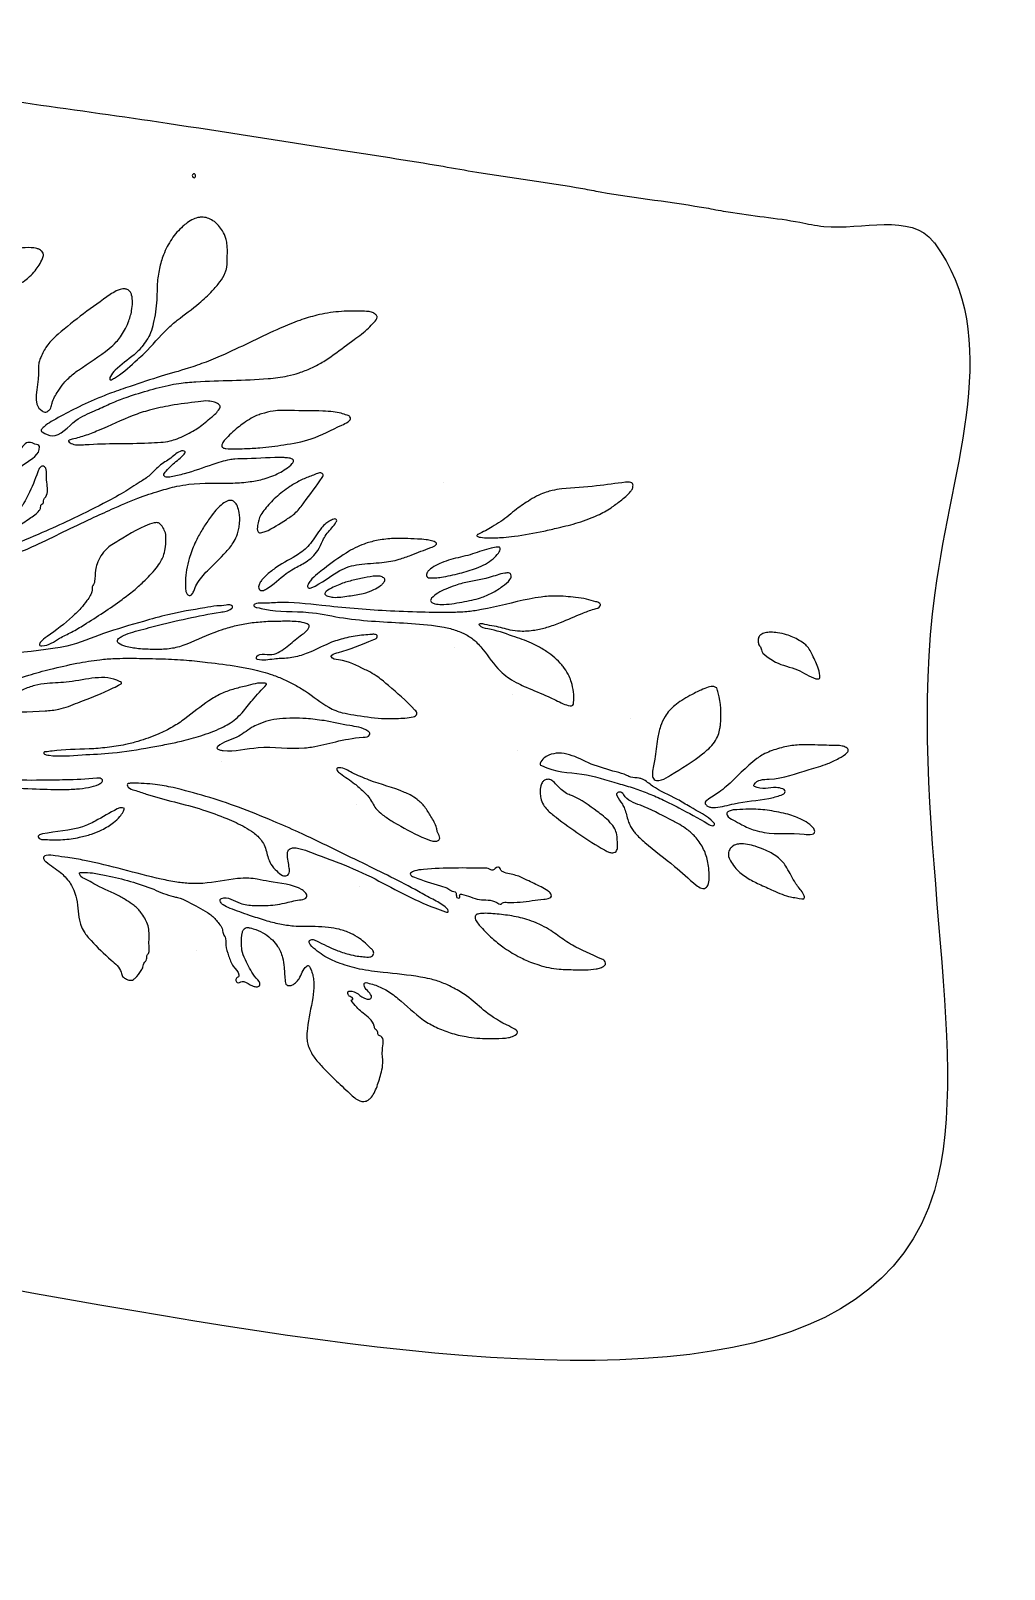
# Model space of a CAD drawing. Header units: millimetres. Extents: x -73 to 1552, y -292 to 900.
# Drawn here: x 797 to 1552, y -292 to 900 of the extents above; entities that cross this region are included whole.
import ezdxf

# ---------------------------------------------------------------- set-up
doc = ezdxf.new("R2010")
doc.units = ezdxf.units.MM

msp = doc.modelspace()

# ---------------------------------------------------------------- linework, layer by layer
for points in [[(1117, 550.035661), (1116.9999999999993, 550.0356609999999)], [(1125.369046, 422.090099), (1125.369046, 422.09009900000007)], [(1170.311925, 385.53186), (1170.311925, 385.53186000000005)], [(1262.213867, 366.957396), (1262.213867, 366.9573960000001)], [(945, 333.922853), (944.9999999999997, 333.92285300000003)], [(1174.419716, 342.037521), (1174.419716, 342.03752099999997)], [(1049.38499, 300.535183), (1049.38499, 300.53518299999996)], [(1052.352495, 236.951178), (1052.352495, 236.95117800000003)], [(925.381966, 187.05429), (925.381966, 187.05429000000004)]]:
    msp.add_lwpolyline(points, close=True)
for points in [[(0.906652, 899.816883), (0.7304989999993268, 296.9426270000064), (0.9843370000016876, 252.23458599998926), (1.3510918118962096, 251.36112103550266), (3.4850940000000015, 250.749127), (3.949343, 250.060771), (3.525419999999995, 249.221633), (1.4118404783749965, 247.984543457971), (1.0750709999999992, 247.013501), (0.7546850000001086, 230.2021419999997), (0.5, 1.997489), (5.972326999999998, 1.4182240000000021), (224.60937502750494, 1.3446119986474514), (1497.5, 1.5), (1497.8043592192892, 464.3287032234192), (1497.495218999975, 735.4340409999999), (1496.751348, 736.4109440000001), (1411.8204288705126, 748.2980725540858), (1393.201199, 751.495968), (1337.774431698905, 759.4984095263551), (1322.3350071115638, 762.3012033179937), (1238.6276630000002, 775.0536149999999), (1225.0060234666735, 777.5659293128094), (1142.8165044191348, 790.303568475359), (1116.72543530718, 794.823450721634), (1034.3842347118227, 807.8720532299915), (902.8347517942876, 828.2578516717823), (798.4219473508849, 843.233916361605), (693.1027185374408, 856.7374305714111), (670.6604430536092, 859.1222185333734), (653.3702184670801, 861.6987642315431), (568.2275010628284, 870.0754620785573), (513.3208951979209, 874.6190420156925), (489.77534043727246, 876.9886015091629), (441.562089, 880.577659), (352.69367300000005, 886.1151480000008), (282.0527587812415, 889.7078133176826), (189.20042130078707, 893.6229209986748), (0.906652, 899.816883)], [(925, 787.5), (924.6593151734802, 786.3484445960239), (923.8409723981088, 786.0151595347925), (922.877120562964, 786.51943632652), (922.401415, 787.683432), (922.8772187165187, 788.5272944349848), (924.0804164960167, 788.9829604114319), (924.7127359923543, 788.5905006794579), (925, 787.5)], [(939.5, 752.064965), (942.7910421598099, 748.9837722397085), (945.7718570439295, 744.76772877395), (948.4799782062956, 739.035721065812), (949.298053468112, 735.083238919616), (949.4540979000872, 722.5153602236004), (948.8211052664593, 715.2077347242341), (947.933964, 712.5), (943.7273767563498, 705.2470302862934), (937.9500489336075, 698.3482675512968), (927.799076928812, 688.7583555951306), (910.8155399212081, 675.6412692485816), (903.111775, 668.944075), (885.3037319101139, 650.13176378473), (879.9173013424667, 645.1379808438985), (863.806861, 631.799508), (860.6397190481862, 629.8484597519163), (859.3066546949126, 629.3135157326473), (858.7569660933594, 629.4571025102445), (858.434748, 630.129473), (858.9307608919731, 632.0583640381534), (862.759394, 636.966591), (877.2660936174387, 648.8999597283914), (883.289230068424, 654.9110233226046), (887.027072677792, 660.11000903516), (890.091014130484, 665.804216213072), (892.20510086234, 673.017749248695), (893.928176876502, 682.079267494619), (894.8829473056594, 691.3033533565949), (895.3217845497171, 703.907611819834), (896.9652719732975, 715.6518364662761), (900.129884, 726.326331), (902.955259176519, 732.5987963101845), (906.474691, 738.509817), (910.5105519221, 743.7263641124334), (915.184314, 748.380017), (918.383811021152, 750.9207409406549), (923.2466827499742, 753.8959269333601), (927.881369, 755.28962), (930.806949618936, 755.408194246315), (935.2236437437282, 754.3602752418229), (939.5, 752.064965)], [(804.095708, 730.284392), (806.222588, 728.44183), (807, 726.378893), (806.400504, 723.425352), (803.7034028601047, 718.2730105213776), (800.6491826246195, 713.9862643109235), (796.3536664339334, 709.3473599231146), (792.7630516022133, 706.4628195639034), (786.4435605554299, 702.8525611341179), (778.7612621202093, 699.9704261826896), (769.354202, 697.6366419999999), (743.649654014572, 693.395128746434), (726.3023982828187, 689.6457702291702), (724.2557860801741, 689.414176808904), (723.2619784351579, 690.2027277844377), (722.9626681855472, 691.5499135985324), (723.579385, 692.778237), (740.3784589995884, 707.9996182763646), (753.9278727847922, 718.5708676641448), (762.563597, 723.498124), (773.929144556523, 727.8838871612298), (788.4798979880844, 731.4454968698591), (797.4900687143521, 731.8014415375623), (801.8449615270051, 731.2206487270319), (804.095708, 730.284392)], [(872.600296, 699.234687), (874.428287575996, 697.413949052593), (875.4283140000001, 695.035591), (876.0115984125954, 689.4211630522074), (875.4091417655451, 682.967786094117), (872.75605150026, 673.9077283514), (869.8011946632348, 667.7829221003223), (866.715201, 662.813286), (863.5406299623994, 658.805587754806), (858.0079373942955, 653.6578582420917), (834.2623069999999, 637.006001), (826.628445, 630.849856), (822.74099225081, 626.7959979648582), (818.4559274536434, 620.6129064447283), (813.7077108636635, 611.3859901984695), (812.871473676886, 607.846079873966), (812.1706622800285, 606.6778441064514), (810.5838410159258, 605.266787817696), (808.7985527390855, 604.468050359623), (805.9704841839075, 605.2944895131715), (803.359348, 633.7758670000004), (803.245403, 639.997958), (803.704307503588, 643.3729465207465), (805.005766646772, 646.826848275), (807.161847909856, 651.454966210244), (809.535983766408, 655.3589560961841), (813.086536211592, 659.7218034746364), (818.4067920083255, 664.6787679372117), (858.7616802171876, 695.4022752531552), (863.5, 698.304841), (866.6065284251513, 699.5188620131579), (870.3334855792214, 699.9039099182581), (872.600296, 699.234687)], [(1064.076976, 680.370328), (1065.4354854708984, 678.8380686348096), (1065.6631598321856, 677.9586034291093), (1063.3444617403268, 674.0246982424594), (1058.922147, 669.473675), (1047.8057174685523, 660.6344419491156), (1032.4280966500676, 649.2368790936023), (1023.0538479718549, 643.0070447774335), (1014.4096459071868, 638.498564912652), (1005.2187419999999, 634.857555), (996.1943361934326, 632.4120575490331), (981.215343755412, 630.3753188903264), (925.2815381314864, 627.9621499875075), (912.0441656529183, 626.6427794139112), (903.66516, 625.125127), (894.5193980392997, 622.8517605619849), (876.136011218243, 617.4758266337265), (869.4900184363272, 615.2193466072437), (858.3629748200175, 610.722580317511), (846.7596072022448, 605.433489876628), (832.2533078635672, 597.9205816413719), (813.847671, 586.077144), (806.0440509999999, 589.153489), (805.1809291142196, 589.9370692349609), (806.2019012886882, 591.6607861919101), (808.972601799926, 594.3564495257225), (814.6023917518695, 597.9664016840484), (830.3288907746676, 606.4094158574005), (848.7016447549563, 614.8746653296703), (859.774554844617, 619.3017957809567), (874.3001929827759, 624.3288955980745), (898.3052449296985, 632.1508936319141), (919.2829446636692, 638.4089380507618), (933.0700734788452, 643.2432034823145), (947.8022084414542, 649.4214752518542), (990.6296608760206, 669.4211650590588), (1005.6853962892774, 675.4731044803215), (1019.0619907307018, 679.480430395475), (1027.3069802855641, 681.150460947394), (1035.771219212186, 682.212738400504), (1044.4015115213977, 682.685680844151), (1057.4677970203177, 682.4790504623658), (1061.30024339022, 681.94393956443), (1064.076976, 680.370328)], [(941.994473, 611.002958), (943.9183774469753, 609.0407552009351), (943.9610802906845, 608.134246323315), (943.403527, 606.900089), (937.223302, 600.421539), (927.3943437737171, 592.562265723667), (922.8443248256166, 589.6567320008205), (916.825752026358, 586.5112268412685), (910.57526596553, 583.819688923725), (905.173437896521, 582.1007366921206), (897.9129498710384, 581.1033248989551), (888.4916726176608, 580.5402927462694), (839.3773789486247, 579.237007559675), (829.5121670894318, 579.7650697633155), (827.693639, 580.646321), (826.5004280436997, 581.9427192408901), (826.6357971602582, 582.4068701311141), (827.7712008293578, 582.9829470410225), (838.7119804770982, 586.025453915291), (849.5223809999999, 590.1000849999999), (876.5851256308656, 601.794373140324), (889.258371, 605.943174), (905.7436251129684, 609.5207274839926), (927.0991052339068, 612.5083314149163), (934.8815528666676, 613.0207772059413), (939.7204579768685, 612.0171046939428), (941.994473, 611.002958)], [(1037.75, 603.549332), (1042.5025164518609, 601.9967145498371), (1044.605652900962, 600.8738248896365), (1044.9044134772826, 599.1483263115565), (1043.181053929285, 597.013916757822), (1038.2226464662767, 594.324474667638), (1014.485812, 583.652753), (993.2517229665827, 579.087055024241), (974.7150052338494, 576.7643537630175), (962.8395055125279, 576.189944902344), (948.450547, 576.19937), (946.142988, 576.890467), (945.377311127941, 577.9773530798687), (945.7390866700517, 580.13998946414), (947.796399907387, 583.1102050250714), (957.7611337986403, 592.4593736512606), (962.3067016464211, 595.957463320688), (968.1715522506321, 599.694834694992), (972.2631328417357, 601.7511962797896), (976.047689, 603.024908), (985.156206933509, 605.230148009255), (998.5791959199586, 605.6231044400721), (1023.6765625009741, 605.2237754164671), (1031.7011751230884, 604.5965435285576), (1037.75, 603.549332)], [(800.377876, 579.48658), (803.901764, 577.833068), (803.9554311578538, 577.5106996405323), (792.3185447313988, 564.3378492044909), (783.0226946330349, 552.1834668085638), (781.8157397580928, 549.3641578378949), (780.753471, 548.800266), (779.441813726157, 547.0743461360241), (773.23511, 537.315789), (765.126042, 522.398681), (763.1686347033688, 520.6216847983258), (762.256365, 517.521694), (751.4261342108331, 501.9255925724516), (747.959108130152, 497.46365802260493), (743.3191568143221, 493.0808953389478), (737.7238166186611, 489.54802438222714), (735.120724, 488.393116), (733.9530651606821, 488.4638592223017), (733.039019, 489.961027), (733.2525491855328, 492.445868683613), (734.0674996555263, 494.56230041666527), (736.7452055299356, 498.68231797628147), (737.294477, 500.347746), (754.724924100576, 524.0681995552153), (767.2892264149402, 542.6553463533859), (772.996160302329, 552.507822722166), (782.586966, 566.590194), (790.1359401089519, 576.6447551046629), (793.968236, 580.504966), (795.9727108959225, 580.9485874480432), (800.377876, 579.48658)], [(917, 573.120462), (915.075731184702, 570.804417856524), (906.5487555631415, 563.4232893577561), (902.1335025976605, 558.8037868456132), (900.4295470655194, 555.45179705273), (900.763272, 554.764485), (902.2735728523685, 554.1150332605065), (905.9591556758885, 554.2866291509126), (916.1467474206281, 556.6015361044228), (938.235768, 563.88188), (951.309502757898, 567.466527722474), (955.321964, 567.991604), (964.8332723018198, 568.3549065667721), (993.5073509999993, 569.1648169999999), (997.2024707315632, 568.8723803178789), (999.410159664008, 568.250556293311), (1000.5796653707606, 567.4299795533966), (1000.8445861616934, 566.7475495691909), (999.904008, 564.589823), (994.823157972731, 560.4188986977005), (989.6728429130815, 557.283081387912), (984.0585189730913, 554.7222279766665), (978.0791296058843, 552.7319905349229), (967.2603952439466, 550.5848196896225), (953.9013782588601, 549.4952158234838), (919.669388543257, 548.4880589075741), (910.328957, 546.944782), (897.1687569405101, 543.42190699322), (880.294539677534, 537.828368136305), (859.8963429730957, 529.1584237509238), (844.28191963289, 522.07676490271), (800.5761720000003, 501.17702899999995), (783.850899, 494.038885), (774.1469353098893, 490.6568325660318), (764.5826688080624, 488.1089360937375), (753.281657, 486.22889900000007), (751.386346143727, 486.2664275533016), (750.3562727381925, 486.70403063310954), (751.0294484759407, 488.24416249910473), (753.960014, 489.997736), (806.1460169999999, 511.0733759999998), (827.3963099999999, 520.7024859999998), (853.4307040977965, 533.6031635449035), (869.2347373153194, 542.2432744873977), (881.973729, 550.318778), (889.5721249828575, 555.6487211717972), (897.881281, 563.52027), (906.831705, 569.677381), (915.4625413928519, 574.373663487544), (916.6487630701837, 574.0010762273309), (917, 573.120462)], [(809.428637, 556.826429), (809.6926135645123, 550.1601169564009), (808.790922, 538.8671369999998), (807.3142372423797, 536.6260332876935), (806.70625, 533.570164), (805.165728406943, 532.415022976444), (804.8655740981942, 530.4584697390551), (803.8441768345582, 528.2354286657869), (796.3577322398595, 522.0337590885472), (786.6180634929884, 515.6122224975245), (780.191453974765, 512.459138425915), (772.659886, 510.713612), (776.2942378941784, 515.5154174938498), (785.3763839999999, 525.144429), (791.9890781857813, 534.1880081841788), (795.313063, 540.25), (802.708148172846, 558.151138364495), (804.4389685705651, 561.4855748267076), (806.334488, 562.578731), (807.9632483276183, 562.0072256261002), (809.428637, 556.826429)], [(1023.092033, 553.671965), (1008.9745291039897, 534.2399181048378), (1002.728046, 526.851988), (998.9651117240912, 523.7082539306085), (995.3388921872632, 521.3453088590236), (978.9309940000003, 511.91995300000013), (975.25, 511.000148), (974.043262, 511.17657399999996), (973.385845, 511.710061), (973.0553171412857, 516.5960216747044), (973.870267283532, 520.8513473215801), (975.6198311068048, 524.8150534816782), (978.8053748211121, 529.3165836070307), (987.071485, 538.2370250000001), (998.0374953020836, 546.7430489612001), (1005.9468558387144, 551.3629398655191), (1010.0320664873315, 553.31400858545), (1018.5, 556.519699), (1022.0107665979148, 557.28796929974), (1023.709234452608, 556.4094942117955), (1023.092033, 553.671965)], [(1264, 547.801665), (1263.4874511555904, 545.1528084608535), (1262.023793, 542.886346), (1254.287911, 535.771119), (1246.9033633987815, 530.3748865931472), (1236.5567244905837, 524.5783760441819), (1229.788035334824, 521.7447768015433), (1221.474171862385, 518.8808090373611), (1206.041329339105, 514.8068048600026), (1194.7532199999998, 512.2930799999999), (1172.053609, 508.305486), (1163.464979059102, 507.36761728406793), (1152.0018656800935, 507.046394184442), (1145.675062, 507.4490410000001), (1143.6239, 508.041824), (1143.0443114897819, 508.68466662873647), (1143.063598614128, 509.22559927215195), (1143.781860666026, 509.7365247743069), (1154.810655, 515.656572), (1161.4131233373655, 519.7275256165622), (1173.7458515006488, 529.2015716975231), (1184.2186399949828, 536.4004775890598), (1191, 540.21654), (1196.745388, 542.455638), (1201.3071181903615, 543.676345810174), (1208.679177115918, 544.8860318650052), (1235.765625, 547.249912), (1258.2316168532932, 550.0978184178274), (1262.2960948368, 549.895324043836), (1263.549550860629, 549.0632825673073), (1264, 547.801665)], [(957.388842, 531.57655), (958.8350357816495, 526.587249904002), (959.0327159559193, 518.562745096848), (958.4707318154382, 514.2161897325366), (957.3959433298977, 510.0677824879977), (954.786599, 504.373224), (951.94270238389, 500.10920108560003), (948.672039, 496.163013), (934.1074159904279, 481.52388160384714), (929.7551239458718, 476.66282283403154), (925.933867, 471.094371), (923.541612700084, 465.77428163221873), (921.811629, 463.009869), (920.7127774341285, 462.37117560516145), (919.463556, 462.605376), (917.8129520487132, 464.4951184575546), (917.140098287431, 468.123963137865), (917.062333786556, 473.80000026928843), (917.994476, 482.249191), (920.0612841671012, 491.05114704849245), (922.0184882471267, 496.9172458960063), (927.3038371570175, 508.55249433514365), (932.359815, 517), (937.9386358168969, 524.9622988145352), (941.6771667531303, 529.4594742921596), (945.918008932496, 533.3670629055206), (949.9430043513566, 535.6371008902395), (952.610876818033, 536.0445139785522), (954.9070543975995, 534.9740919100342), (957.388842, 531.57655)], [(899.715638, 515.102117), (901.542358, 511.014372), (901.993416181298, 505.7705317881026), (901.49376, 498.564653), (899.981827, 492.947468), (898.0836517138167, 488.9194153314678), (894.4214917818589, 483.5724106366892), (884.470176, 472.883474), (877.101493729901, 466.33158254600363), (868.041516507466, 459.33636220842), (838.5599904801497, 439.6589275353744), (828.931221, 434.02609299999995), (819.5830529970333, 429.2362036948636), (805.859571, 423.3959990000001), (804.3437272125614, 423.7703216100557), (804, 424.678746), (804.506729, 425.845026), (809.93772685114, 430.579320903252), (829.623841, 446.18566899999996), (835.9807082841694, 452.4626337647614), (840.8166945713999, 458.4057927350925), (843.357955, 462.342523), (844.5821935324, 465.2574634592775), (845.2243417587645, 470.099942415974), (846.3278559666555, 471.8544555388054), (846.70625, 473.293607), (847.4320659731789, 481.9190485444173), (848.715617379607, 486.948039473474), (851.659240704558, 493.1080074182085), (855.8070132831681, 498.263191271512), (860.0009695758212, 501.58323528311905), (865.391503, 504.85894899999994), (892.9979208715639, 518.5851414943094), (894.6335385408571, 518.8359888647506), (896.1643857186921, 518.5619511339277), (898.13029759848, 517.023311194224), (899.715638, 515.102117)], [(1034.5, 520.330218), (1033.03125, 517.982701), (1026.23574290068, 509.56492939639), (1023.464688, 504.96043), (1019.739394, 497.308597), (1015.3050176622481, 492.0729077941644), (1010.5612876387914, 488.4563446383029), (1000.937035, 483.0397939999999), (995.212523, 479.347098), (979.8721605431947, 467.444919591684), (976.806934016453, 466.19495245413196), (975.5419807995091, 466.3142246239702), (974.32028309792, 467.19129971699), (973.848264, 469.118769), (974.757919342624, 472.02021105492804), (976.429508, 474.560217), (980.4064995037501, 478.60136700345004), (987.7123194831526, 484.1983340471885), (1004.7622080000001, 494.502797), (1009.820718, 498.291822), (1013.935399, 502.649674), (1022.5718617473775, 514.6960893713238), (1025.9897181690224, 518.2197777105597), (1028.7521821742087, 520.017811891594), (1031.9975957258182, 521.4829888713322), (1033.683132998346, 521.521032119336), (1034.5, 520.330218)], [(1107.75, 504.760301), (1111.3467210820618, 503.04296172063835), (1111.5681976388223, 502.19640476879135), (1111.195945, 501.64381399999996), (1107.253205, 499.521506), (1092, 493.6402129999999), (1082.742343527814, 490.4706798470522), (1076.2919721613282, 488.9104592533759), (1069.4314027613718, 487.9474218571706), (1051.62239, 486.417408), (1043.861836, 484.733017), (1036.803152, 481.66374600000006), (1014.597357, 468.338488), (1012.8677757259255, 468.0395080909595), (1011.8362101669646, 468.8806976241618), (1012.0958473052319, 470.9752860566502), (1013.91602, 473.847942), (1019.4461548477175, 479.10681325875436), (1024.5276439024992, 483.12935525983704), (1041.6649460873346, 495.29030385756147), (1048.7236874305754, 499.31622141349044), (1055.5701813002927, 502.2660817033552), (1065.0838713000226, 504.86814111542753), (1076.9015206013369, 506.42018959740403), (1096.8950535069469, 506.096282894264), (1103.5639836529047, 505.60763529842876), (1107.75, 504.760301)], [(1161, 498.95034), (1160.669121154049, 496.987989376797), (1159.713071, 495.242633), (1155.505496, 490.90458000000007), (1149.55407, 486.76763900000003), (1142.699864, 483.576826), (1129.6511965513182, 479.6268344765744), (1115.4176670000002, 476.5901860000001), (1110.7995677939991, 476.07769186645254), (1106.258371, 476.07752), (1104.6916700630532, 476.45120786164154), (1104.1361499195539, 477.20705128494257), (1104.441321412544, 480.09454383934394), (1105.689271, 481.8166499999999), (1111.100553, 485.633504), (1117.2258261795228, 488.4110972173216), (1124.637384368301, 490.71257773051695), (1139.6603330291302, 494.5252780764904), (1154.0450759079247, 499.06532901776484), (1159.4475511642363, 499.87982167349736), (1160.4880155212259, 499.765015723073), (1161, 498.95034)], [(1070.895717, 476.085612), (1071.6217865295162, 475.135340875848), (1071.555661, 473.941264), (1070.0410736564897, 471.58993961208023), (1068.2655518853653, 470.00280903109376), (1063.1122730821608, 466.8980636296167), (1054.8068964708182, 463.91204470539594), (1043.7205627042117, 462.03498923482215), (1031.63733, 461.01109299999996), (1027.573931, 461.784361), (1025.235335147112, 463.496591419606), (1025.3800392148196, 464.50854281603154), (1026.175796, 465.43286199999994), (1031.6714266634629, 468.72432598424825), (1036.7028978615247, 470.99131654056174), (1045.8279600579272, 473.873985025201), (1055.5695742487378, 476.06410369763177), (1064.99409, 477.449791), (1068.0610435612546, 477.27013946545856), (1070.895717, 476.085612)], [(1169.317573, 478.614802), (1169.496589771808, 476.63791745090805), (1168.612004, 474.86094600000007), (1162.846715, 469.565603), (1154.742707, 464.397586), (1145.815897, 460.6348499999999), (1139.171967030771, 458.7906823513091), (1131.4110239924319, 457.30836406912), (1115.40806, 455.41335999999995), (1110.438459, 456.02031), (1108.054634, 457.075185), (1107.2876799148366, 457.9169134259075), (1107.1717254416649, 459.0501524096885), (1107.8961563202522, 460.25044284600597), (1112.6924009126406, 464.19855183331805), (1118.9708528265712, 467.404161345058), (1126.3359861445686, 470.24795127451694), (1131.8485981118854, 471.819757716441), (1152.5348377143448, 476.300993159805), (1164.6401351833993, 479.69669518993965), (1167.5024871294636, 479.81143621643344), (1168.6788422620118, 479.4072191211987), (1169.317573, 478.614802)], [(953.468991, 454.050173), (953.595528610431, 453.00533989010097), (952.881532, 452.232102), (944.1798826016717, 449.4327112457536), (893.0724889999998, 438.537263), (876.4263746864083, 434.0450905777858), (869.162768, 431.429315), (866.784607700101, 430.120459654884), (864.434333951936, 427.5557601235879), (864.4916000054675, 426.3677695431193), (865.239367, 425.448251), (870.860129, 422.94973), (880.627288, 421.186362), (893, 420.60566399999993), (904.3991590441816, 421.0765259808273), (909.683091, 421.981761), (915.1481447646452, 423.59070716467676), (939.1942173369918, 433.58419782749877), (946.7642065401052, 436.2411174238913), (957.675671, 439.172704), (968.8012254791489, 441.0880050678261), (981.0125779328874, 442.11186112085), (992.3499604840565, 442.37320583642816), (1004.3556793022781, 442.045222646934), (1010.7872698793569, 440.77064681090894), (1012.2631453890655, 440.02871170426306), (1012.911416302863, 439.01475367365714), (1012.528938221353, 436.9574623427596), (1006.056231802642, 431.17422844837773), (996.0265879999998, 422.7611199999999), (990.2878835424569, 418.92699109225214), (984.147944493663, 416.76012364379955), (972.071855331566, 413.99221531548403), (972.1558303945278, 413.2633740075453), (972.925369, 412.858267), (985.748892719437, 413.1243480542895), (996.7204438562845, 413.9131208091675), (1008.088119927327, 416.41619883092653), (1013.4133290005649, 418.3975804850057), (1030.403998, 426.0992989999999), (1042.1955077789992, 429.6452634035614), (1055.276801776451, 431.72901604816104), (1061.705505300441, 432.2472076150409), (1064.5220119291757, 432.10334504869684), (1065.587242, 431.399071), (1065.7417634093501, 430.4709004337425), (1063.0315577159429, 428.2258190858745), (1035.6612730501504, 418.31347639392703), (1030.444359, 416.105456), (1030.0314435087148, 415.63741881954587), (1030.1157514104275, 415.0272564939286), (1035.766195046158, 412.470769933306), (1056.3475244467388, 404.92430532072143), (1060.4250842114857, 402.89766632595826), (1066.2491826384285, 399.2745180932555), (1074.501360471816, 392.574630164432), (1094.9334787636005, 373.57838965448354), (1096.4691598768707, 370.8337120097291), (1095.3549896969184, 369.1925029065245), (1093.700372, 368.469257), (1080.6429106701876, 367.1678231979462), (1069.1428702159585, 367.2050468947366), (1047.5, 369.94382199999995), (1038.563496, 371.609899), (1033.547082711156, 373.208035104578), (1028.35106909984, 375.75265486976), (1010.112652390633, 388.25417141598155), (1002.0079906381919, 393.1625935231435), (993.4789797438071, 397.36851754537764), (984.5994575651052, 400.8440834455124), (968.9434865203119, 405.198575446928), (957.665981, 407.36763), (934.3111893442491, 410.6025993697439), (918.0229019757439, 412.256457508518), (899.245260309034, 413.2750406797751), (879.0536088824421, 413.73212915147315), (862.133264900234, 413.54663739871205), (850.803775141583, 412.65166757965306), (832.9643290351378, 409.86921129686476), (812.5718221615535, 405.27039515147254), (795.650815, 400.63629199999997), (756.914207619788, 388.67245926989), (754.0856549512055, 388.44906374596997), (752.023537, 389.10800800000004), (749.084842, 391.40657200000004), (746.6920505833302, 394.4217650938117), (747.084842, 395.42599900000005), (825.2753393314713, 423.23200200856644), (853.7217565318165, 432.87081246294235), (884.5134210062411, 442.364547001726), (903.524645706884, 447.455605413124), (932.1522038990021, 452.921650285111), (941.411341142364, 454.283223289088), (948.6453085462285, 454.870091341155), (952.2794896276977, 454.917261324225), (953.468991, 454.050173)], [(1219.5, 460.898689), (1228.0338097718304, 459.49876528648423), (1235.0211780110706, 457.59468882286643), (1238.232263312125, 456.188371281201), (1238.742119, 455.324653), (1238.61270550054, 454.4937599553168), (1233.7953010488563, 451.78539389872697), (1224.61751966458, 448.529708569668), (1207.742751822168, 441.440377183288), (1197.257093000644, 437.7636374521001), (1187.770981, 435.606398), (1182.1666235455, 434.97235596695), (1176.52711, 434.890388), (1168.5700923724835, 435.8561457841512), (1156.4303082034562, 438.85910901777555), (1148.833390583714, 440.285965371092), (1145.8080256812075, 440.68512062046585), (1144.65669852421, 439.8645538820357), (1144.96907, 439.319364), (1151.432026049716, 436.580006820792), (1170.6256456104081, 430.96163041844), (1185.2547629283704, 425.48301280576294), (1193.3529786687297, 421.25137379961564), (1197.219808, 418.808787), (1203.3149297512914, 414.0979225290965), (1208.722739, 408.611726), (1210.8765410959652, 405.8674231345995), (1214.3878114882734, 399.8631068925777), (1216.23836912208, 395.111839016552), (1217.7376721885967, 387.8788897035969), (1217.941735, 379.278753), (1217.3401013761318, 377.4295029401695), (1215.177582, 377), (1209.7606130404388, 378.5810216553055), (1198.3013994120645, 384.0592342858585), (1181.2537196716144, 391.2898693272369), (1175.1211690543614, 394.14304467706114), (1168.075813, 398.24115), (1162.6479480528817, 402.4488082618468), (1159.21198414061, 405.86656005857037), (1145.9424697268191, 422.629344897331), (1142.3553248751145, 426.43880835823654), (1135.44359417752, 431.551061876144), (1127.2514064534123, 435.20439541419984), (1117.5089203839864, 437.89403000175656), (1110.83232164948, 438.94425876320753), (1061.425845555526, 442.593280471335), (1036.5413551719143, 445.444899378284), (1012.529632, 449.31577), (978.6768909999998, 451.67856300000005), (972.5509779681681, 453.041435501483), (970.3286321857954, 454.00684802441253), (970.0051634452559, 454.891339696448), (970.847688, 455.777753), (975.8834627116, 456.486855614216), (988.4364267996764, 456.84896609618374), (1022.7908035339956, 454.65915430107987), (1072.7368781781456, 450.46417864411484), (1099.6998309999997, 449.454376), (1124.798003812616, 449.25301019674225), (1136.5460544220794, 449.9447849061249), (1146.6012250195151, 451.40743471320724), (1183.398115, 459.621075), (1192.684210133001, 461.1868054778567), (1204.0322577604938, 461.944259448988), (1219.5, 460.898689)], [(1382.986667, 432.003971), (1387.801208, 430.202133), (1392.727815, 427.62986200000006), (1397.005091, 424.758081), (1399.8677662919997, 421.8745975574391), (1402.3030499703011, 417.59256041801336), (1407.1694572512433, 406.7592181103167), (1408.73314285281, 400.28312307784), (1408.4232799892875, 398.11091179370345), (1407.679854, 397.752462), (1405.7204529400449, 397.9532821745749), (1391.451454767537, 404.7348948000569), (1374.4394391550263, 410.8221336280739), (1369.4601119028541, 413.9499982577222), (1363.714445, 419.37362699999994), (1362.70625, 422.587645), (1361.5203268849937, 424.19794370114295), (1361.018370231557, 426.850872154642), (1361.2913201907552, 429.942798816188), (1363.045397552658, 432.003295711384), (1366.3063362669875, 433.40911631339355), (1370.690154011527, 433.8797941773347), (1375.9093575614877, 433.5604856850243), (1382.986667, 432.003971)], [(867.473679, 395.042588), (867.4797187854468, 394.2492415829894), (866.7769818377589, 393.6542606895102), (861.224966, 390.76121), (833.8258041183169, 379.326787004434), (818.9200367000899, 374.30154187732774), (808.4177149999998, 372.99502400000006), (770.7996939999999, 370.456133), (762.7474667946636, 369.0266663936018), (761.429679, 369.089244), (760.9160990768466, 369.5425265606516), (761.1193450097292, 370.9291592389184), (761.9181611469894, 372.22800439924373), (769.52880984172, 377.50147307095995), (791.0959934934499, 389.2542272502076), (795.6991575374443, 391.1907273497449), (800.267096, 392.578209), (809.9916079941519, 394.2237386329212), (826.9255617454064, 395.51085512127946), (866.079476, 395.82209299999977), (867.473679, 395.042588)], [(980, 393.347409), (969.0140629999999, 381.42799), (960.9492718788407, 371.55120133995683), (956.053729, 366.723896), (950.759152818691, 362.9352552866635), (945.016482, 359.867998), (937.1518160808624, 356.583111425527), (929.1063039999999, 353.770073), (913.9268792306129, 349.57038881432914), (902.6268544605972, 347.1585105886076), (890.2244205155027, 344.9006383786084), (860.499179630167, 340.397206461433), (837.0611794922544, 338.9362460159498), (811.4319559999994, 338.58774900000003), (809.2599454776614, 339.01831006095097), (807.2928590158915, 340.466392327886), (807.5212666300233, 341.01187059606553), (808.3889946485097, 341.23901817700295), (813.8641390343851, 341.90571511184305), (842.5781099759612, 343.49395916467944), (856.3496636805996, 344.64437031388024), (870.6437439625776, 346.91363914929246), (880.2400619999999, 349.3841), (895.9553513055755, 354.9949163181123), (907.2292341139777, 360.62288363074407), (916.7027969999999, 366.8180469999999), (935.337388871269, 380.8716429933047), (944.6447458515054, 386.15704752398346), (953.887664, 389.66672099999994), (963.8524033466184, 392.22540633806295), (978.868589, 394.36872800000003), (979.661268349284, 394.10950875499606), (980, 393.347409)], [(1328.8, 390.8), (1329.91172, 386.985041), (1331.752129, 362.352946), (1331.366774, 359.395372), (1329.9260795413234, 354.27246196595206), (1327.0593829646334, 348.88136071215143), (1322.6251737691687, 343.7212829261287), (1318.188699, 339.906926), (1293.0516403434192, 323.1472163752995), (1286.0530348681011, 319.5330782766938), (1282.067626, 319.164985), (1280.4030152641099, 319.881888082873), (1279.397033, 321.389495), (1279.0102546412195, 324.9927412452852), (1280.866447, 335.671231), (1282.9393586648466, 351.3256404612035), (1285.269889, 361.110755), (1288.7703624457163, 368.6836751395001), (1292.182454738995, 373.2376117005782), (1296.3462205640244, 377.2683551154173), (1301.7347226918648, 381.0959736936209), (1308.1143519358386, 384.8692565993256), (1316.892315617068, 389.15583602071376), (1322.2344469509776, 391.2448355935036), (1326.617099, 391.812382), (1328.8, 390.8)], [(1024.5, 365.431887), (1044.3777358338, 361.625291974892), (1058.456077, 357.344711), (1059.8891920531073, 355.8471692589349), (1059.801859645356, 354.482521898424), (1054.8275460954446, 352.6078595649746), (1014.8902239999999, 344.99682), (1009.445892, 344.338347), (973.462785, 344.572418), (946.2416587365907, 342.32624751272397), (943.5539809881842, 342.80552237642604), (942.268954, 343.287978), (941.6358037428206, 343.973276510374), (941.5923624504414, 344.6106681758946), (942.126677, 345.375535), (956.907770492155, 352.570744018545), (968.3481605104854, 360.00567935071194), (973.4175290884397, 362.56117121080337), (981.191739, 365.23912699999994), (990.0624218789121, 366.82947647780713), (1000.528848933526, 367.30917313479796), (1010.6374206809935, 367.00965952824106), (1024.5, 365.431887)], [(663.5, 345.539644), (693.6939613135042, 336.2368862965177), (722.0765250000004, 328.6085199999999), (738.6025924096994, 325.08058322426194), (763.9999999999983, 320.9899599999999), (775.628905, 319.858963), (805.4493415503733, 319.24401315804255), (824.1322953961601, 319.548159453312), (848.5030766438605, 320.80343960031047), (851.7684611188488, 320.4835488853247), (852.715249, 319.480347), (852.75331059006, 318.5632400659), (852.273629, 317.780655), (849.7726031931142, 316.09426023935185), (841.9640342247094, 313.71148647069253), (832.6904456550561, 312.536002829696), (821.5631824757199, 312.09996714342594), (798.4473245801744, 312.6660559204698), (771.0211629999997, 314.0799099999999), (758.8107096502965, 315.0870634032231), (742.9180709999998, 317.037866), (711.3190785142534, 321.95928586638695), (709.326443, 322.811515), (690.5, 327.1305970000001), (673.3706559437319, 332.04682007214996), (662.8671618573937, 335.63888767183204), (648.5562112547794, 341.03855947892896), (641.2201383150314, 344.21558075497654), (637.5869170989805, 346.610745985666), (635.7632232564685, 349.50292899465353), (636.1964773921491, 350.5520280262181), (637.233246, 350.999741), (644.9787339044782, 350.43244530239343), (663.5, 345.539644)], [(1428.25, 345.007888), (1430.73646285567, 343.06580266455296), (1430.701692069443, 341.8970832902036), (1429.963726, 340.79786300000006), (1423.416568603885, 336.2623071354005), (1414.8147547043804, 332.159173180243), (1400.4793950037338, 327.5572978787186), (1369.358295, 320.09885099999997), (1357.7782681064293, 315.9471003338528), (1357.495728472616, 315.0417062902665), (1358.113545, 314.530734), (1374.9137965157997, 313.57489716921725), (1380.1313655148128, 312.50809867409106), (1381.6519606264417, 311.2987376645902), (1381.639683608642, 309.701013364744), (1380.832216, 308.83168699999993), (1378.74669577827, 307.807316400132), (1369.243581, 305.254903), (1342.2477308424236, 301.0710122631561), (1327.8093541308, 298.16400834758), (1325.425998828502, 298.11260386404433), (1322.8666378316448, 298.68471904327413), (1320.7932236023255, 299.9010550835983), (1319.971814, 301.109757), (1319.996153007263, 302.2664835900802), (1321.2361177750608, 303.68228666080097), (1330.704801694411, 310.108094738957), (1336.1435903177232, 314.3999783756344), (1359.921497, 336.0280399999999), (1363.679587542478, 338.6229174984336), (1368.8841636437278, 341.12195031166635), (1380.396014, 344.829777), (1391.2752591850924, 346.534572368329), (1402.687250926154, 346.707874737202), (1420.4691246178088, 346.2273105586888), (1425.1353288748003, 345.9666785263997), (1428.25, 345.007888)], [(1231.5, 331.635049), (1250.8859546481556, 325.7418079317964), (1259.0590424784602, 323.0097161456099), (1262.165089, 321.601591), (1268.775381, 320.852339), (1271.2271846811232, 320.058275380654), (1279.102745, 314.800083), (1298.3937512993589, 304.47803742839295), (1308.13271800431, 298.667047621948), (1326.594741, 286.364468), (1327.077333326766, 285.7111678737045), (1327.0613309701037, 284.89605805700324), (1326.4720487167951, 284.21254709648963), (1325.77289515264, 284.0546295276468), (1321.864451, 285.575784), (1299.5273052810735, 297.8059293858515), (1287.6159182595243, 303.86160550358704), (1276.215542, 308.862443), (1264.7471984809695, 313.0840298372034), (1252.4729888089955, 316.794317433154), (1224.395054, 324.041357), (1193.0029720529074, 330.67389660772), (1191.9962334913414, 331.5254772135391), (1192.135968, 332.488863), (1198.617803, 338.649503), (1231.5, 331.635049)], [(1046.310382, 324.913957), (1059.517831, 319.38618699999995), (1086.953447, 309.873892), (1091.141725766135, 307.89942916580503), (1096.7445527760208, 304.33330894276094), (1099.7777398628955, 301.6863425828311), (1102.5682666112111, 298.5713544964555), (1107.3876692820286, 291.22586498630903), (1111.690206, 282.284911), (1112.293506310454, 279.56300177436395), (1114.0584962720902, 275.48398138519303), (1113.845196, 273.35429999999997), (1112.8975317601762, 272.50053710650354), (1110.7911396475768, 272.0213802135486), (1108.132931401972, 272.21959248678604), (1106.146098, 272.868674), (1083.908821, 283.69166000000007), (1077.3446672022517, 287.48573746552063), (1069.930504, 292.5397960000001), (1064.7450355473766, 297.430939550241), (1059.1994236260825, 306.1617144246123), (1055.081210042093, 310.56842130657947), (1048.184897, 316.56562), (1037.151677, 324.401058), (1034.612416, 326.86905), (1034.340874154524, 327.90343660146533), (1034.6514537933895, 328.56456390891157), (1036.14282152854, 328.95513189357996), (1046.310382, 324.913957)], [(907.5, 313.651931), (932.9303091850832, 306.7617092644957), (958.275382770988, 298.295448560812), (985.0146240106069, 287.68563029165585), (1004.8359163962367, 278.9589169221255), (1054.7183652479466, 254.96138709694927), (1097.6501570975154, 233.20406524137002), (1108.868108, 227.02675399999998), (1118.361253, 221.263859), (1120.40828762158, 219.03905553851627), (1120.7598855828905, 217.46298241542613), (1120.0597707167503, 217.00889572218105), (1118.591817727191, 217.32607541613243), (1110.46024608721, 220.35386510383), (1060.916024824637, 244.34964269541925), (1033.0901736381902, 256.419244997435), (1019.876432253611, 261.33269779041603), (1003.8877195825124, 266.6654839203446), (1000.0502688931786, 266.84117139642285), (997.7511239340064, 265.80161771190694), (996.589866, 264.593113), (996.1665584439374, 262.1710654116625), (997.5391434148472, 251.2639087706945), (997.465745, 247.545347), (996.942415, 246.430614), (995.6421838509987, 245.43987307808652), (994.0315347651695, 245.116990566364), (992.2366089618291, 245.58624363713565), (987.8066178200706, 248.9932461560032), (983.3247233946003, 254.35318611878552), (981.711555, 257.762616), (978.6040230661672, 267.9919481867889), (976.1610339605902, 272.4556158888492), (969.873283213369, 278.716346178507), (963.1629312226995, 282.954141832873), (949.242061, 289.523698), (930.4428002597679, 296.4405780337066), (886.7954106886937, 308.53822701745884), (877.5431894021044, 311.5801339353795), (872.791172461269, 313.8149324857771), (872.0947319728035, 314.9413033519641), (872.3173984107098, 316.3443164379761), (873.6567230948833, 316.878957420277), (876.4017148508635, 317.0199701471049), (893.764940712461, 315.948636253318), (907.5, 313.651931)], [(1202.196532, 318.25), (1205.530495677984, 314.8830383199767), (1213.514601, 308.50642600000003), (1217.188308962284, 307.0705317251075), (1236.0996756602922, 295.1665905944551), (1241.053268126884, 291.462878351936), (1246.361812099734, 286.399230945506), (1249.8478680587798, 281.65869353819795), (1251.3162911492825, 277.23684818546747), (1251.9440366208025, 269.3240543584807), (1251.6224230964335, 265.5974811454891), (1250.8, 264.20000000000005), (1249.211288, 263.276108), (1247.180656, 263.123991), (1244.715588, 263.78404499999994), (1241.844291, 265.26645), (1204.3382619999993, 290.59418600000026), (1197.468163420037, 296.5159754569629), (1194.56970857188, 300.33201680842177), (1192.508726, 305.349057), (1192, 309.67473), (1192.5559261330052, 314.9882954230186), (1193.931538452601, 317.93772804423423), (1195.471376, 319.295065), (1196.717677323825, 319.8206110516501), (1199.5444285959395, 319.7949589672803), (1202.196532, 318.25)], [(1256, 309.242056), (1256.72515, 307.88924499999996), (1269.672852, 299.849205), (1292.246831936984, 289.2053914605082), (1300.159147718096, 284.95868082461755), (1305.7646775917224, 281.2077392755286), (1311.942182, 275.59306599999996), (1315.2915325390936, 271.4557736538675), (1318.066837, 266.913415), (1320.2384561536471, 262.010730285203), (1321.751624, 256.866552), (1322.6869518102926, 251.26595704042), (1322.9764275484163, 244.24531944846063), (1322.448700221185, 239.33163608188622), (1320.934067887107, 236.40361266809), (1319.237418, 235.53195499999998), (1317.0825164972907, 235.61576849631476), (1312.9261610788615, 238.11755863348708), (1296.0369706023575, 252.58311875335752), (1273.0880379999999, 271.16695600000014), (1265.684907, 278.279256), (1263.4756815475855, 281.12671705640497), (1261.693877, 284.259429), (1260.263153396495, 287.78786556725197), (1257.422632, 297.196962), (1255.6986501082133, 300.666084415355), (1251.444011165196, 307.499696372444), (1251.1958743882365, 308.8615003683061), (1252.1659273851199, 309.7690001038915), (1254.457856, 309.94495699999993), (1256, 309.242056)], [(870, 297.486431), (868.75, 294.736431), (866.3228586012721, 291.165003209464), (861.3269310730408, 286.4436507321957), (857.1166937183854, 283.5179038957367), (852.3075704900749, 280.8757794317112), (844.196735, 277.570135), (834.9968324159234, 275.0839409592561), (822.033155, 273.254261), (814.847519989715, 273.0324120189712), (808.5248872042475, 273.33899987429), (804.61452, 273.767767), (803.1222963875996, 274.94762040196633), (803.0322809346528, 275.8917164464186), (803.477812, 276.584685), (806.22577709494, 277.694686528367), (837.3776001753406, 283.2914849306263), (847.2113848370104, 287.619830277347), (864.248834490692, 297.045015297876), (866.84887906296, 297.9402729142618), (870, 297.486431)], [(1368, 296.04498), (1382.355424, 293.321262), (1388.456396, 291.495115), (1393.581592, 289.41807499999993), (1399.488068, 286.0875290000001), (1402.5981351143373, 283.5163815688283), (1404.34947441098, 281.15311280951994), (1404.749281, 279.597992), (1404.4808984198999, 278.42722515754997), (1402.7371542165845, 277.4705861839851), (1396.719065, 277.50718099999995), (1365.4984154884794, 278.8750856328914), (1358.491599642608, 280.52058907978727), (1348.2691222415108, 284.8041689978066), (1341.7196161248216, 288.36159251312273), (1336.925342, 292.327348), (1336.66301309967, 293.88670660458445), (1338.450918606156, 295.42908334839007), (1344.456659682414, 296.41430810493404), (1353.628999893056, 296.88096013561596), (1360.9047625662427, 296.7148397827361), (1368, 296.04498)], [(1358.737459, 268.083871), (1365.2560407229014, 265.69303086650024), (1370.9333047121313, 262.9860684856255), (1375.702668142815, 259.88595546583144), (1379.528649, 256.458513), (1382.2779572797044, 252.8350755720222), (1388.994169205675, 241.00111041975876), (1394.2152456592564, 233.7659894195406), (1396.69413, 229.616445), (1396.9551078026275, 228.34735514011254), (1390.596480884902, 228.0988754010264), (1386.0287326662478, 228.8834733813286), (1372.6536647191015, 233.8694600315845), (1361.6706840295465, 238.84405089480202), (1352.1781668353276, 243.8756463232293), (1347.8420686228687, 246.99175658622477), (1343.7386089547892, 250.89328963123253), (1340.165747699704, 255.67265349238698), (1338.0379324691587, 260.2225256039226), (1337.8995075845141, 262.23344544969797), (1338.2848149076126, 264.21195457062436), (1339.8387030917972, 266.9087550748181), (1341.4051506425774, 268.3328379726569), (1343.2541332313037, 269.3339512135606), (1346.376284, 269.944511), (1352.6313687346399, 269.5091139052375), (1358.737459, 268.083871)], [(826, 259.502334), (838.9643560463016, 257.1611630214259), (898.3434709999998, 242.69481700000006), (910.4011748868259, 240.37544146256403), (920.844613793768, 239.26648451200953), (930.5825493973468, 239.3769783198409), (957.4858155786799, 243.07726339510566), (966.3141411151703, 243.31092738450124), (972.617673, 242.601123), (981.9167202859815, 240.78626934330597), (1007.5544924349579, 234.30411849078143), (1010.0207914363097, 232.36989787166655), (1010.92396, 231.060377), (1011.186934749242, 229.45676470486296), (1010.3778887448308, 228.03989534222353), (1005.5301274947909, 226.55469934075683), (993.7969400000001, 224.09348200000002), (979.5412989883961, 222.1872422058492), (970.2191791990449, 222.30343243453413), (959.4629209728272, 224.0342685214595), (945.094953052964, 227.58595557458798), (944.063145853565, 226.8557426922775), (944.0462020309252, 225.71365350072432), (944.666973, 224.3227), (946.25, 222.80775800000004), (951.782365, 220.03425900000002), (966.7998946717299, 214.59800156097361), (979.1233986051378, 210.6455214809807), (990.17142631986, 207.762020069424), (1000.8880750031469, 206.22635125859898), (1017.6374564745995, 205.895457734641), (1027.9265242676925, 205.26238235108), (1036.14430558452, 203.801874614468), (1045.2545501564296, 200.5965870178298), (1052.025343, 196.696619), (1060.9004454580072, 189.01620022818068), (1062.4360536651293, 187.3321378784487), (1062.935058267178, 186.08444209624236), (1062.941892520235, 184.81674641207087), (1062.15883319624, 183.32494571624005), (1060.107606, 182.412022), (1055.17488466325, 182.49481859395001), (1050.276824, 183.084392), (1043.778688768418, 184.492263933761), (1034.0718915084742, 187.68869497362107), (1018.712244, 194.808633), (1015.0118609281418, 195.84978301651802), (1013.744547, 195.45892999999998), (1013.0509804593438, 194.48539710738), (1013.207968255642, 192.95911476722), (1013.80409, 191.989774), (1019.2652726097359, 186.88402417871694), (1025.2253245197455, 182.7640153443226), (1031.2534358648452, 179.62527339234154), (1037.0713371479374, 177.36496533765003), (1052.1081432413082, 173.02760826589383), (1070.44097239628, 170.3553812956), (1099.1897683526295, 166.85652956366366), (1106.5765422556121, 165.38155467758466), (1116.1716, 162.388934), (1125.186521904527, 158.21259904878224), (1134.89015153285, 152.19266767075305), (1166.00599555408, 129.72800435269886), (1174.26075, 123.216956), (1170.4451371250004, 120.80796735785103), (1167.3794972554574, 119.91072460980612), (1162.710896, 119.41642200000001), (1151.7323863171443, 119.13120077141825), (1143.0094069344211, 119.57049319675082), (1134.5320870313058, 120.66510857454485), (1122.356303, 123.61501499999997), (1111.4087220720594, 127.91612538082128), (1101.7078101050738, 133.49628241559003), (1081.7150430435483, 150.30912437604687), (1072.352891577793, 156.84641341534103), (1063.4075014632162, 160.8505875297973), (1058.2727733072354, 162.2909345246275), (1056.327984794153, 162.42146491795455), (1055.678379, 161.86709200000007), (1055.507747152377, 160.60461844551443), (1061.199721, 152.19199000000003), (1061.3404016252082, 151.28435390929923), (1060.7100323911957, 150.2489595075807), (1058.751642599588, 149.709816632384), (1057.047053, 150.00949099999997), (1044.1963265820214, 155.969776606326), (1043.2127547579953, 155.6490905493454), (1043.046237, 153.98164399999996), (1044.0397236466213, 152.08255001897342), (1046.8435195441748, 150.24547600269216), (1046.8452872269056, 149.43218699319314), (1045.5604298791209, 148.85040384813976), (1046.2798255683792, 147.5537796339189), (1054.803988741124, 138.80408406943673), (1063.426785, 128.86723400000002), (1064.2253678244304, 126.47210520574039), (1065.777675442528, 125.25662373287668), (1066.3937395228502, 122.24848714223593), (1068.4410458044028, 121.00187365979278), (1069.732566, 110.385592), (1070.059299, 100.17783799999992), (1069, 93.32099799999997), (1065.5826581018441, 82.17368213449599), (1063.260054773587, 76.7871343285612), (1060.458805, 72.983213), (1058.6445461737414, 71.53814846085103), (1055.4388327754368, 70.43205515239343), (1052.25, 70.90654700000003), (1048.380089236347, 73.13891168166553), (1044.2985524553142, 76.76556703846315), (1032.7282950079964, 87.67907815218187), (1022.3441309526306, 98.2094670815339), (1016.063523345719, 105.91530906896142), (1011.9665410000001, 114.78152800000002), (1011.2463555861223, 119.1098745225586), (1011.6031094942364, 126.98278108907503), (1015.729958788537, 150.822163257338), (1016.662520581537, 161.04737480528453), (1016.3172470109175, 165.58033096070244), (1015.4254393210429, 169.80398874656785), (1014.0880196619423, 173.30718885504675), (1012.660355359713, 175.52179322031873), (1011.9553822573421, 175.7532577206588), (1011.061303, 175.31428), (1005.178262, 165.478748), (1002.487442, 162.36728200000002), (999.1498605242942, 160.36718031255702), (997.130429, 160.195116), (995.590295, 160.699076), (994.9027958318069, 161.39834419536075), (994.4107290651541, 163.28072897739185), (993.581624328571, 174.3181751727855), (992.324377801308, 181.93284524991998), (990.7414927769678, 186.57208970872372), (988.565862, 190.55452999999997), (984.5, 195.533646), (978.67412, 200.19789300000002), (971.773677, 203.59572399999996), (967.1532116796654, 204.86067587880746), (964.6289876472865, 205.09808629955288), (962.242953, 203.74999999999997), (961.269186, 201.508908), (960.5975748112212, 192.41397979332183), (961.2202356056356, 185.94429069341695), (964.4905348197715, 178.47484647657998), (972.008513176434, 166.059036809062), (974.7292072741316, 160.73514040400715), (973.9905227881701, 159.66322475103934), (971.644589, 159.280484), (968.991616, 159.94502400000002), (962.359003, 163.291924), (961.000335, 163.369435), (957.1539217896137, 162.59362077407204), (956.301843, 163.655794), (956.21938718108, 164.80832353043002), (956.767621, 165.941789), (958.4824130307252, 167.59679840285943), (958.5307911264015, 168.41846841132258), (954.1674170709903, 175.21106821286224), (950.593132, 183.32476700000004), (948.357144011265, 191.55800191172355), (947.7764682952582, 197.90947729494903), (946.2254144845572, 200.7199129618049), (945.5350074345469, 204.43326366246094), (943.1104794580061, 208.26302782460323), (940.487455708077, 211.412211850115), (934.190574, 216.870584), (926.9829199361892, 220.92820005467712), (911.0455469999999, 228.44039100000003), (907.8016261304965, 229.150218324604), (892.5095795512041, 234.77996369893663), (855.6811582939525, 245.50507230853975), (845.106371339697, 247.43414121847), (836.716548, 247.883346), (835.10508049337, 247.462572825148), (835.237124992974, 246.146916062892), (840.158077, 242.44164299999997), (846.093287, 239.10760100000002), (864.0150156212391, 230.4874332199769), (871.3703263474272, 226.24457869684912), (877.2819086046595, 222.23874464302128), (880.477291, 219.43180000000004), (882.5601355692161, 216.90983089739998), (885.534777356782, 212.337436133823), (887.744777, 207.79074499999996), (888.8669099405275, 202.45202872752918), (888.929026, 191.38954199999995), (888.404948, 185.129073), (887.29375, 183.346475), (886.742969, 179.717039), (885.34516, 178.19218699999996), (884.2180668039824, 174.5626180795625), (882.8822021027299, 171.9725488287888), (877.936973, 165.759324), (876.84297146768, 164.935278078016), (875.0472034979176, 164.33193948984538), (871.5118126080292, 165.15950844670135), (868.4451648086667, 167.30396940544966), (867.277629, 170.554151), (859.5334057254067, 179.9878210725445), (843.941726, 195.11215900000008), (838.525659, 201.92067000000003), (836.1154469302074, 206.89884132450052), (835.0213095395375, 210.83013375406824), (832.1383621158557, 229.58343392264177), (829.8564106613247, 235.62239934195856), (827.4815047317451, 239.95432758273523), (823.7988286277861, 244.40874156650028), (820.291445925892, 247.81326850320897), (808.968221, 256.227492), (807.3014779516966, 258.1044082999439), (807.114475, 259.120123), (807.4479351907532, 260.07125558425173), (809.167061, 260.973204), (816.232963860371, 260.7428530700905), (826, 259.502334)], [(1161.250782, 250.14901), (1161.917081315183, 249.09092159767354), (1163.251078422974, 248.28361391200846), (1173.187375, 245.59912800000004), (1181.737123996451, 241.95428160781654), (1192.8230357547561, 236.5804932672505), (1197.9099957729202, 233.58635431456003), (1200.158019354526, 231.27788205231596), (1200.708376, 229.595061), (1199.4250307760278, 228.11905306398992), (1194.7666098820257, 227.17512743466614), (1185.899335, 226.08361100000002), (1166.704653, 224.696554), (1162.8263692252146, 224.1882276247766), (1161.662891, 223.40775), (1158.4176819040395, 224.5431778690862), (1144.9625603968902, 226.8938423409823), (1131.0304383735909, 231.08059314578392), (1130.204013753144, 231.1106968958036), (1129.66711, 230.62089299999997), (1129.5422658630455, 228.2904324454071), (1128.0838962665082, 228.09639251116332), (1127.217646049198, 229.01453918031802), (1126.8497374477786, 231.80504149947055), (1126.05447, 232.83463499999996), (1123.9028540487363, 233.32296105795945), (1121.2131174210663, 234.99269128121446), (1114.64871955596, 237.491369507568), (1094.5776046939084, 244.1259491631941), (1091.706291, 245.76529100000002), (1091.2822915077752, 246.58171513526253), (1092.3792481408655, 247.9316530979679), (1094.75, 249.04107), (1101.558799, 250.156434), (1149.7674130000003, 251.1168950000001), (1151.8044170093565, 250.883373307776), (1155.4104818432409, 249.5671975998069), (1159.2150630011768, 251.9332507790681), (1160.3718135149384, 251.60655544250787), (1161.250782, 250.14901)], [(1168.427955, 214.486356), (1181.6562732942978, 211.44785543238285), (1188.810709, 208.82917399999997), (1193.416940283035, 206.68330427471503), (1200.2194614119237, 202.78226219276263), (1211.2086187510847, 195.11881423483894), (1216.9879900274116, 191.56584261042906), (1239.6680999225848, 180.70936636566069), (1242.443818416593, 178.58144171814888), (1242.528267387276, 176.52984768405156), (1241.887488, 175.69203099999996), (1238.7913737366555, 173.86836350842847), (1235.287757, 173.070644), (1219, 172.50806399999996), (1206.781962, 172.948132), (1198.6074204748415, 174.13132791119943), (1190.936453374584, 176.17057601701651), (1184.528191, 178.45728100000002), (1174.9966794502388, 182.86494010663858), (1163.0440567269713, 190.2776858366962), (1154.896748937088, 196.831311096698), (1144.836591, 207.1178), (1142.368515, 210.44410200000002), (1141.65879921913, 212.14917173004054), (1141.523650150674, 213.2414969710591), (1142.053051, 214.56392200000002), (1143.1039213989125, 215.40644930502498), (1144.401585, 215.767351), (1155.381330567358, 215.89012434470249), (1168.427955, 214.486356)]]:
    msp.add_spline(points, degree=3)

doc.saveas('drawing.dxf')
